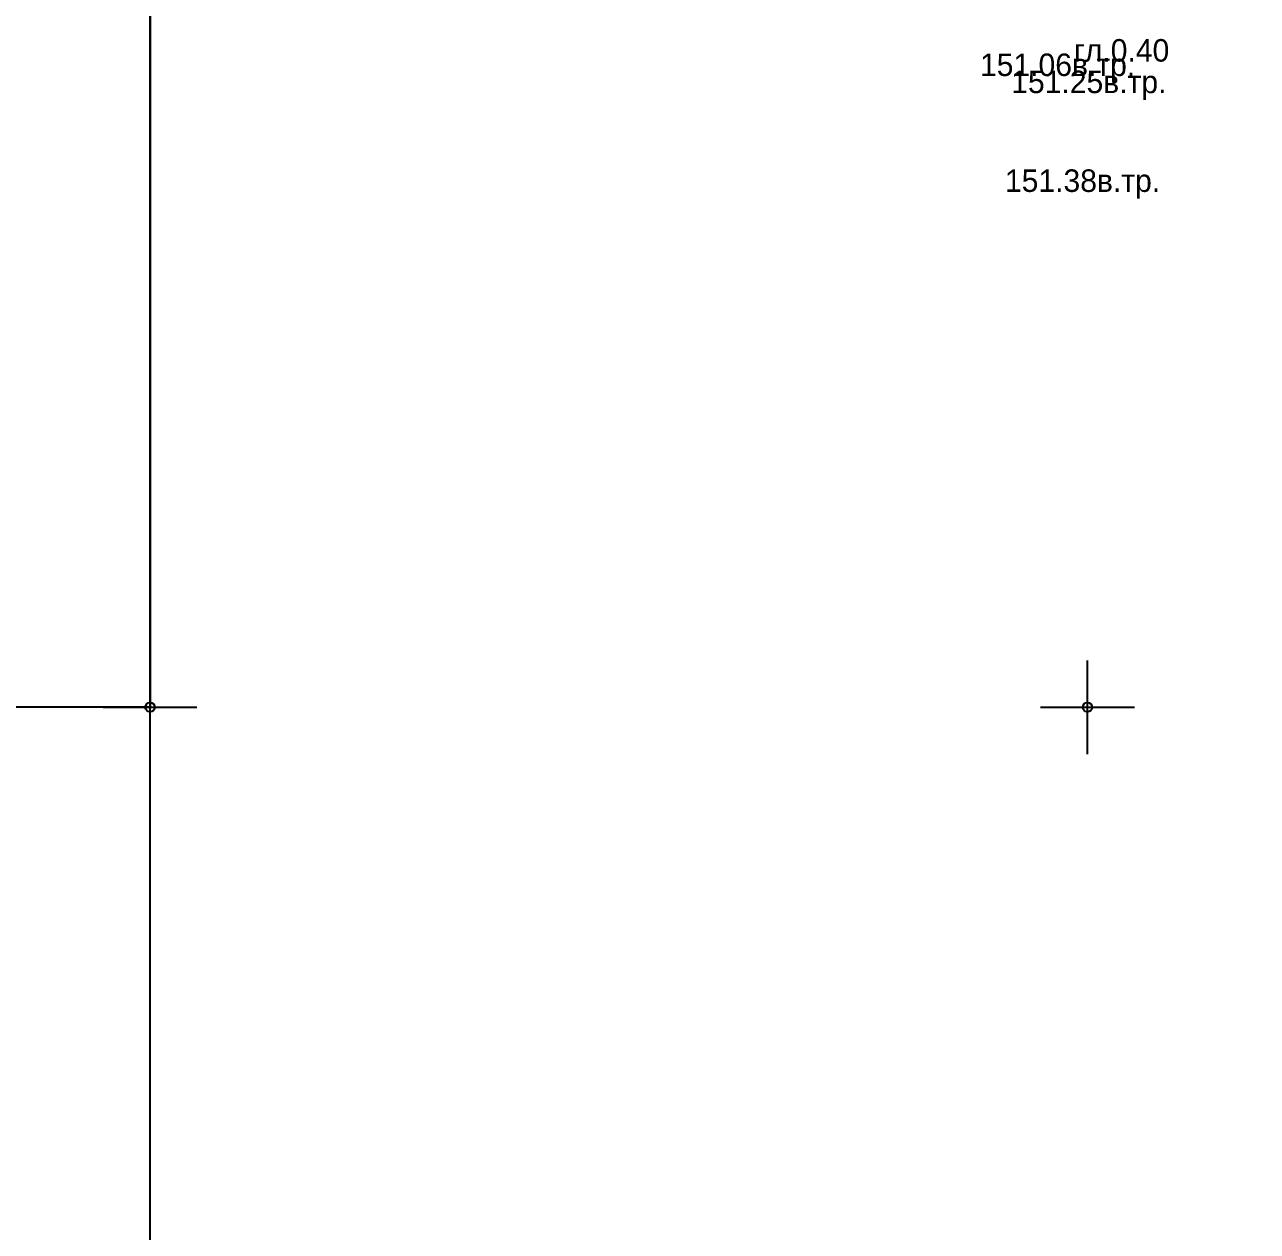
# Model space of a CAD drawing. Header units: metres. Extents: x -2743 to 126, y 13412 to 13916.
# Drawn here: x -2006.7 to -1940.9, y 13572 to 13636.4 of the extents above; entities that cross this region are included whole.
import ezdxf

# ---------------------------------------------------------------- set-up
doc = ezdxf.new("R2010")
doc.units = ezdxf.units.M
for name, color, linetype in [('0_геоподоснова', 7, 'Continuous'), ('output[1-12]_3_ДЖКХ-24_03233up$0$Кабель связи', 7, 'Continuous'), ('output[1-12]_3_ДЖКХ-24_03233up$0$Кабель электрический', 7, 'Continuous'), ('output[1-12]_brd$0$Координатные кресты', 7, 'Continuous'), ('output[1-12]_brd$0$Рамки', 7, 'Continuous'), ('output[19-22]_brd$0$Рамки', 7, 'Continuous'), ('output[23]_brd$0$Координатные кресты', 7, 'Continuous')]:
    doc.layers.add(name, color=color, linetype=linetype)

msp = doc.modelspace()

# ---------------------------------------------------------------- linework, layer by layer
at = {"layer": '0_геоподоснова'}
for points in [[(-2000, 13597.5), (-2000, 13602.5)], [(-1950, 13597.5), (-1950, 13602.5)], [(-2002.5, 13600), (-1997.5, 13600)], [(-1952.5, 13600), (-1947.5, 13600)]]:
    msp.add_lwpolyline(points, dxfattribs=at)
at = {"layer": 'output[1-12]_brd$0$Координатные кресты'}
for centre in [(-2000, 13600), (-1950, 13600)]:
    msp.add_circle(centre, 0.25, dxfattribs=at)
at = {"layer": 'output[1-12]_brd$0$Рамки'}
for points in [[(-2250, 13600), (-2250, 13850), (-2000, 13850), (-2000, 13600), (-2250, 13600)], [(-2000, 13500), (-2000, 13800), (-1750, 13800), (-1750, 13500), (-2000, 13500)]]:
    msp.add_lwpolyline(points, dxfattribs=at)
at = {"layer": 'output[19-22]_brd$0$Рамки'}
msp.add_lwpolyline([(-2000, 13500), (-2000, 13750)], dxfattribs=at)
at = {"layer": 'output[23]_brd$0$Координатные кресты'}
for centre in [(-2000, 13600), (-1950, 13600)]:
    msp.add_circle(centre, 0.25, dxfattribs=at)

# ---------------------------------------------------------------- texts
at = {"layer": 'output[1-12]_3_ДЖКХ-24_03233up$0$Кабель связи'}
for s, p in [('151.06в.тр.', (-1955.734, 13633.673)), ('151.25в.тр.', (-1954.067, 13632.761)), ('151.38в.тр.', (-1954.402, 13627.49))]:
    msp.add_text(s, height=1.2, dxfattribs=at).set_placement(p)
at = {"layer": 'output[1-12]_3_ДЖКХ-24_03233up$0$Кабель электрический'}
msp.add_text('гл.0.40', height=1.2, dxfattribs=at).set_placement((-1950.727, 13634.441))

doc.saveas('drawing.dxf')
